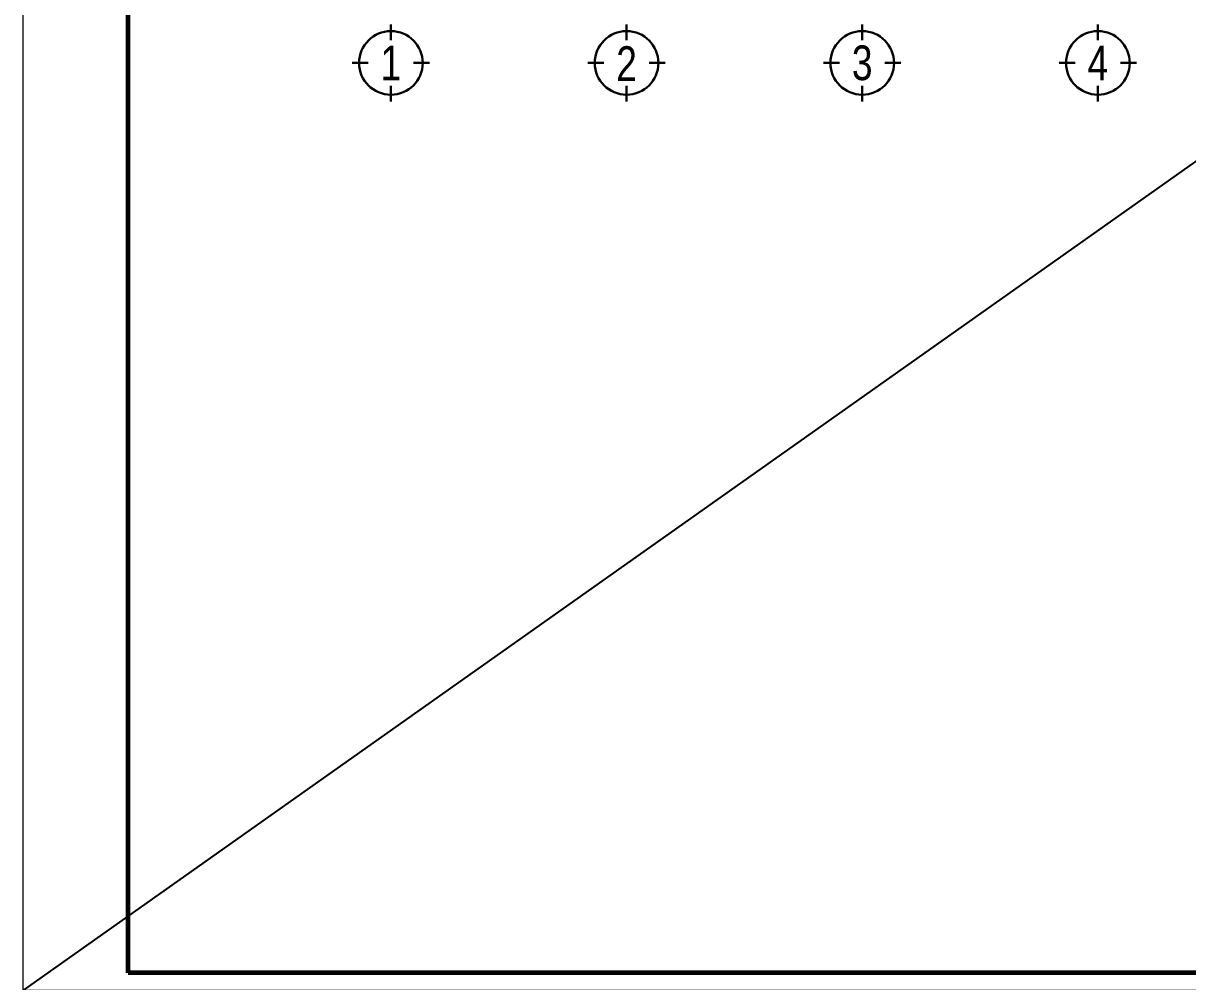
# Model space of a CAD drawing. Header units: millimetres. Extents: x 5243337 to 5938936, y 490824 to 785930.
# Drawn here: x 5304149 to 5317490, y 498548 to 509531 of the extents above; entities that cross this region are included whole.
import ezdxf
from ezdxf.enums import TextEntityAlignment as Align

# ---------------------------------------------------------------- set-up
doc = ezdxf.new("R2010")
doc.units = ezdxf.units.MM
doc.header["$MEASUREMENT"] = 0
doc.layers.get('0').update_dxf_attribs({"lineweight": 0})
doc.layers.get('Defpoints').update_dxf_attribs({"lineweight": 0})
doc.layers.add('KCS_Plotter', color=11, linetype='Continuous', plot=False)
for name, color, linetype, lineweight in [('Khungten_LCDI', 7, 'Continuous', 25), ('LC ISO', 153, 'Continuous', 13), ('LC Net thay', 7, 'Continuous', 25), ('LC Text1', 3, 'Continuous', 20)]:
    doc.layers.add(name, color=color, linetype=linetype, lineweight=lineweight)
doc.styles.add('EG 1', font='VHAVANB.TTF')
doc.styles.add('Khungten', font='VHAVAN.TTF', dxfattribs={"width": 0.9, "height": 5000})
doc.styles.add('Tahoma', font='tahoma.ttf')
doc.styles.add('Title', font='VHBLACK.TTF')

# ---------------------------------------------------------------- blocks, each defined once
blk = doc.blocks.new('lcdi fix1')
at = {"layer": 'Defpoints', "lineweight": 0}
blk.add_lwpolyline([(-1200, -14850), (-1200, 14850), (40800, 14850), (40800, -14850)], close=True, dxfattribs=at)
at = {"layer": 'Khungten_LCDI', "color": 5, "lineweight": 60}
blk.add_lwpolyline([(0, -14650), (0, 14650), (40600, 14650), (40600, -14650)], close=True, dxfattribs=at)
at = {"color": 7, "style": 'Khungten', "width": 0.8}
for tag, p in [('REVISION', (39499, -10746)), ('NGAYHT', (39546, -11609))]:
    blk.add_attdef(tag, text='', height=200, dxfattribs=at).set_placement(p, align=Align.CENTER)
at = {"layer": 'LC Text1', "style": 'Title', "width": 1.485915}
for tag, p, p2 in [('TENBANVE1', (36913, -8886), (40339, -8886)), ('TENBANVE2', (36913, -9562), (40339, -9562))]:
    blk.add_attdef(tag, text='', height=250, dxfattribs=at).set_placement(p, p2, align=Align.FIT)
at = {"layer": 'LC Text1', "style": 'Title', "width": 0.7}
blk.add_attdef('SOBANVE', text='', height=250, dxfattribs=at).set_placement((39562, -13896), align=Align.CENTER)
blk = doc.blocks.new('KyHieu TrucDinhVi')
at = {"color": 7, "lineweight": 30}
for p, q in [((0, 2.36), (0, 4)), ((-2.36, 0), (-4, 0)), ((2.36, 0), (4, 0)), ((0, -2.36), (0, -4))]:
    blk.add_line(p, q, dxfattribs=at)
blk.add_circle((0, 0), 3.3, dxfattribs=at)
at = {"ltscale": 20, "style": 'Tahoma'}
blk.add_attdef('AA', text='', height=3, dxfattribs=at).set_placement((0, 0), align=Align.MIDDLE_CENTER)

msp = doc.modelspace()

# ---------------------------------------------------------------- linework, layer by layer
at = {"layer": 'KCS_Plotter'}
msp.add_line((5304149.2, 498447.8), (5346149.2, 528147.8), dxfattribs=at)

# ---------------------------------------------------------------- block references
at = {"layer": 'LC ISO'}
ref = msp.add_blockref('KyHieu TrucDinhVi', (5308360.9, 509076.5), dxfattribs=dict(at, xscale=-110.459031681925, yscale=110.459031681925, zscale=110.459031681925, rotation=180))
ref.add_attrib('AA', '1', dxfattribs={"layer": '0', "ltscale": 20, "height": 397.7, "style": 'EG 1', "width": 0.8}).set_placement((5308360.9, 509076.5), align=Align.MIDDLE_CENTER)
ref = msp.add_blockref('KyHieu TrucDinhVi', (5311060.9, 509076.5), dxfattribs=dict(at, xscale=-110.459031681925, yscale=110.459031681925, zscale=110.459031681925, rotation=180))
ref.add_attrib('AA', '2', dxfattribs={"layer": '0', "ltscale": 20, "height": 397.7, "style": 'EG 1', "width": 0.8}).set_placement((5311060.9, 509068.9), align=Align.MIDDLE_CENTER)
ref = msp.add_blockref('KyHieu TrucDinhVi', (5313760.9, 509076.5), dxfattribs=dict(at, xscale=-110.459031681925, yscale=110.459031681925, zscale=110.459031681925, rotation=180))
ref.add_attrib('AA', '3', dxfattribs={"layer": '0', "ltscale": 20, "height": 397.7, "style": 'EG 1', "width": 0.8}).set_placement((5313760.9, 509078.6), align=Align.MIDDLE_CENTER)
ref = msp.add_blockref('KyHieu TrucDinhVi', (5316460.9, 509076.5), dxfattribs=dict(at, xscale=-110.459031681925, yscale=110.459031681925, zscale=110.459031681925, rotation=180))
ref.add_attrib('AA', '4', dxfattribs={"layer": '0', "ltscale": 20, "height": 397.7, "style": 'EG 1', "width": 0.8}).set_placement((5316460.9, 509076.5), align=Align.MIDDLE_CENTER)
at = {"layer": 'LC Net thay'}
msp.add_blockref('lcdi fix1', (5305349.2, 513297.8), dxfattribs=at)

doc.saveas('drawing.dxf')
